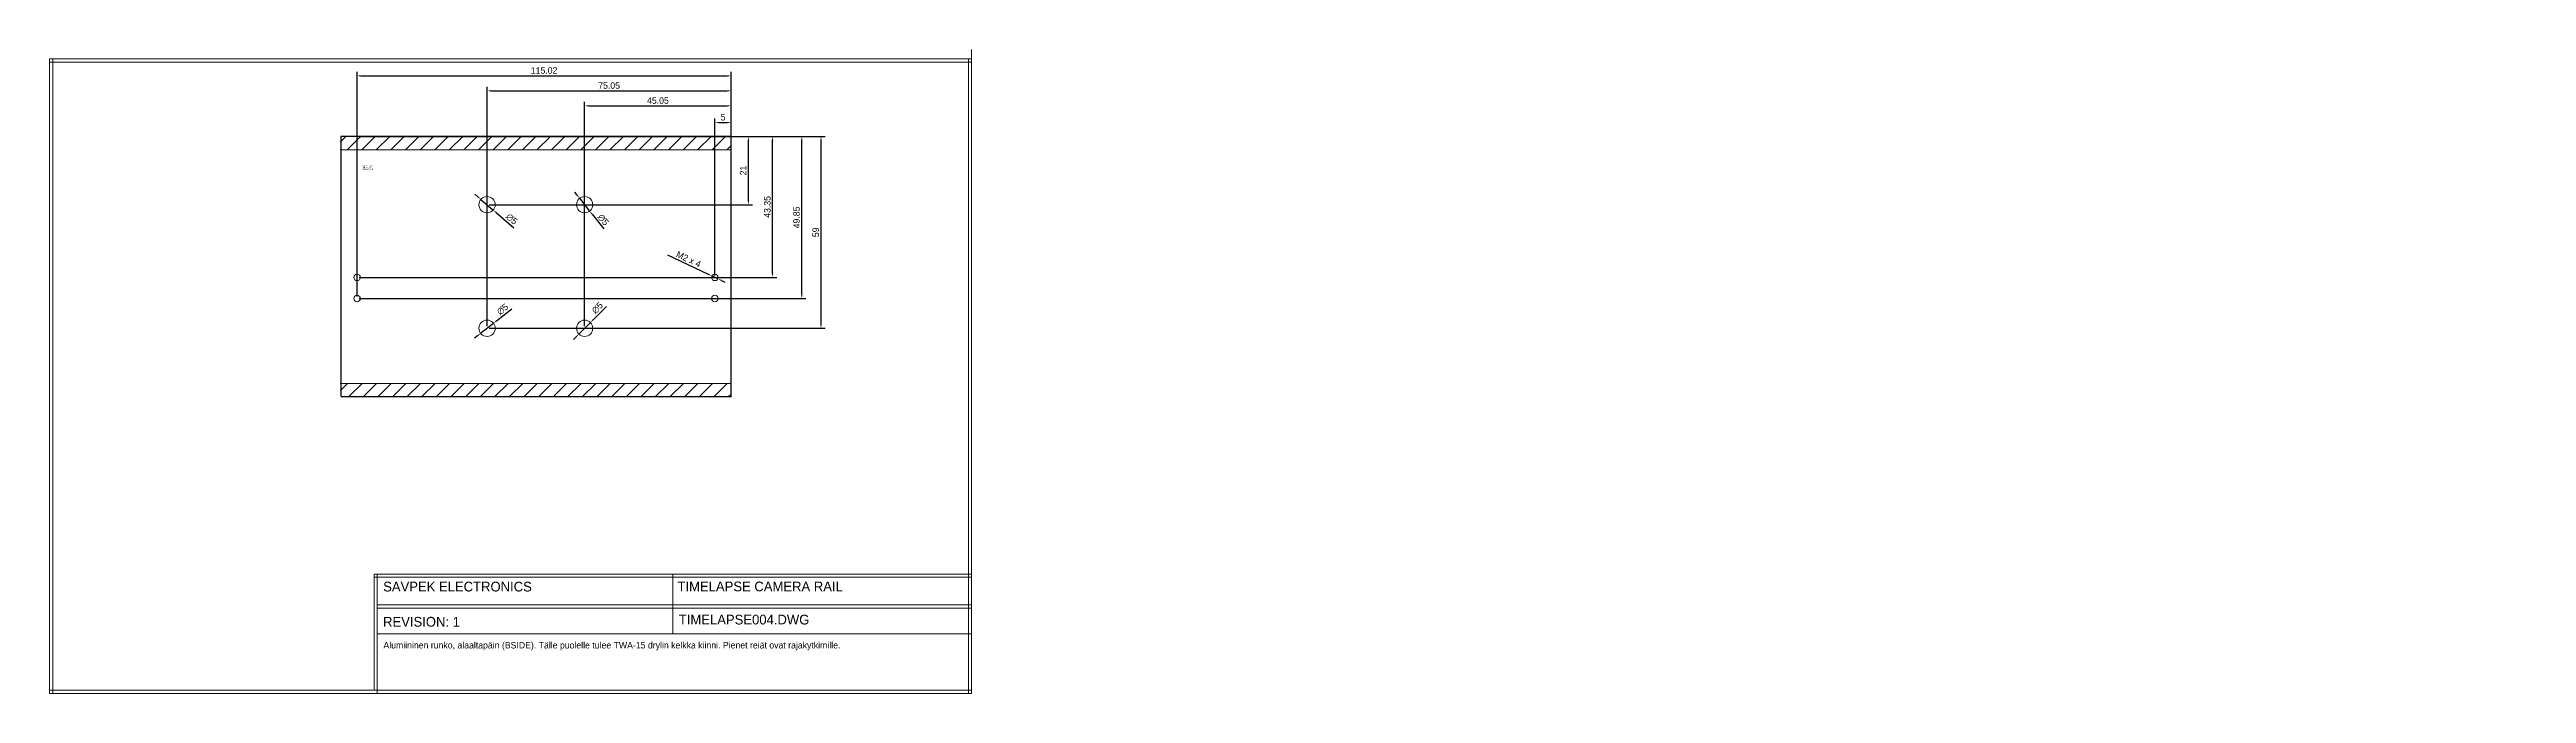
# Paper-space layout 'RUNKO-ALAPUOLI' of a CAD drawing. Header units: millimetres. Extents: x 8 to 1530, y 7 to 205.
# Drawn here: x 8 to 769, y 7 to 205 of the extents above; entities that cross this region are included whole.
import ezdxf

# ---------------------------------------------------------------- set-up
doc = ezdxf.new("R2010")
doc.units = ezdxf.units.MM
doc.linetypes.add('CHAIN', pattern=[0.7087, 0.4724, -0.0591, 0.1181, -0.0591])
doc.layers.add('ATTRIBUUTIT', color=61, linetype='Continuous', plot=False)
doc.layers.add('DIMENSIONS', color=50, linetype='Continuous')
doc.layers.add('RUNKO', color=140, linetype='Continuous')
doc.layers.add('RUNKO-REIKÄ', color=7, linetype='Continuous', true_color=0x39c9ff)
doc.dimstyles.new('SAVPEK_ISOT', dxfattribs={"dimtxt": 2, "dimasz": 1.2, "dimexe": 1.25, "dimexo": 0.625, "dimtad": 1, "dimdsep": 46, "dimtxsty": 'Standard', "dimcen": -2, "dimadec": 0, "dimazin": 0, "dimtfac": 1, "dimtmove": 0, "dimatfit": 3, "dimfxl": 0, "dimarcsym": 0})

# ---------------------------------------------------------------- blocks, each defined once
blk = doc.blocks.new('ALUMIINIPUTKI-80X80-BOTTOMS')
at = {"lineweight": 0}
h = blk.add_hatch(dxfattribs=at)
h.set_pattern_fill('ANSI31', color=256, style=0)
h.set_pattern_definition([(45, (-1229.3503, -256.4846), (-2.245064, 2.245064), [])])
h.paths.add_polyline_path([(-0.22, 0), (-0.22, -4.12), (119.78, -4.12), (119.78, 0)])
h = blk.add_hatch(dxfattribs=at)
h.set_pattern_fill('ANSI31', color=256, style=0)
h.set_pattern_definition([(45, (83.8435, -284.888), (-2.245064, 2.245064), [])])
h.paths.add_polyline_path([(1312.97, -28.4), (1312.97, -32.52), (1432.97, -32.52), (1432.97, -28.4)])
h = blk.add_hatch(dxfattribs=at)
h.set_pattern_fill('ANSI31', color=256, style=0)
h.set_pattern_definition([(45, (-1229.2402, -256.4846), (-2.245064, 2.245064), [])])
h.paths.add_polyline_path([(119.89, -75.97), (-0.11, -75.97), (-0.11, -80), (119.89, -80)])
h = blk.add_hatch(dxfattribs=at)
h.set_pattern_fill('ANSI31', color=256, style=0)
h.set_pattern_definition([(45, (83.9536, -284.888), (-2.245064, 2.245064), [])])
h.paths.add_polyline_path([(1433.08, -104.38), (1313.08, -104.38), (1313.08, -108.4), (1433.08, -108.4)])
for p, q in [((120, 0), (0, 0)), ((0, 0), (0, -80)), ((120, -80), (120, 0)), ((1433.19, -28.4), (1313.19, -28.4)), ((1313.19, -28.4), (1313.19, -108.4)), ((1433.19, -108.4), (1433.19, -28.4)), ((0.12, -80), (120.12, -80)), ((1313.32, -108.4), (1433.32, -108.4))]:
    blk.add_line(p, q)
at = {"linetype": 'CHAIN', "lineweight": 0}
for p, q in [((-0.22, -4.12), (119.78, -4.12)), ((1312.97, -32.52), (1432.97, -32.52))]:
    blk.add_line(p, q, dxfattribs=at)
at = {"lineweight": 0}
for p, q in [((-0.22, -75.97), (119.78, -75.97)), ((115, -75.97), (114, -75.97)), ((115, -75.97), (116, -75.97)), ((36.43, -80), (33.93, -80)), ((36.43, -80), (38.93, -80)), ((60, -80), (40, -80)), ((60.12, -80), (80.12, -80)), ((83.57, -80), (81.07, -80)), ((83.57, -80), (86.07, -80)), ((1312.97, -104.38), (1432.97, -104.38)), ((1428.19, -104.38), (1427.19, -104.38)), ((1428.19, -104.38), (1429.19, -104.38)), ((1349.62, -108.4), (1347.12, -108.4)), ((1349.62, -108.4), (1352.12, -108.4)), ((1373.19, -108.4), (1353.19, -108.4)), ((1373.32, -108.4), (1393.32, -108.4)), ((1396.76, -108.4), (1394.26, -108.4)), ((1396.76, -108.4), (1399.26, -108.4))]:
    blk.add_line(p, q, dxfattribs=at)
for centre, radius in [((44.95, -21), 2.5), ((74.95, -21), 2.5), ((4.99, -43.35), 1), ((115, -43.35), 1), ((4.98, -49.85), 1), ((115, -49.85), 1), ((44.95, -59), 2.5), ((74.95, -59), 2.5)]:
    blk.add_circle(centre, radius, dxfattribs=at)
at = {"layer": 'RUNKO-REIKÄ', "color": 0, "lineweight": 0}
for p, q in [((1355.56, -49.61), (1360.56, -49.61)), ((1358.06, -47.11), (1358.06, -52.11)), ((1385.47, -49.61), (1390.47, -49.61)), ((1387.97, -47.11), (1387.97, -52.11)), ((1355.56, -87.61), (1360.56, -87.61)), ((1358.06, -85.11), (1358.06, -90.11)), ((1385.56, -87.61), (1390.56, -87.61)), ((1388.06, -85.11), (1388.06, -90.11))]:
    blk.add_line(p, q, dxfattribs=at)
at = {"layer": 'RUNKO-REIKÄ', "lineweight": 0}
for centre in [(1358.06, -49.61), (1387.97, -49.61), (1358.06, -87.61), (1388.06, -87.61)]:
    blk.add_circle(centre, 2.5, dxfattribs=at)
at = {"layer": 'ATTRIBUUTIT', "lineweight": 0, "flags": 8}
for tag, p in [('_TYYPPI', (6.56, -9.2)), ('_KUVAUS', (6.56, -9.7)), ('_NOTES', (6.56, -10.19)), ('_NOTES_RIVI2', (6.56, -10.65)), ('_NOTES_RIVI3', (6.56, -11.12))]:
    blk.add_attdef(tag, p, '', height=0.3, dxfattribs=at)
blk = doc.blocks.new('*D887')
at = {"layer": 'Defpoints', "color": 0, "lineweight": -3}
for p in [(142.05, 177.98), (222.39, 177.98), (142.05, 156.98)]:
    blk.add_point(p, dxfattribs=at)
at = {"layer": 'DIMENSIONS', "color": 0, "lineweight": -2}
for p, q in [((142.67, 177.98), (223.64, 177.98)), ((222.39, 158.18), (222.39, 176.78)), ((142.67, 156.98), (223.64, 156.98))]:
    blk.add_line(p, q, dxfattribs=at)
for points in [[(222.19, 176.78), (222.59, 176.78), (222.39, 177.98)], [(222.59, 158.18), (222.19, 158.18), (222.39, 156.98)]]:
    blk.add_solid(points, dxfattribs=at)
at = {"layer": 'DIMENSIONS', "color": 0, "lineweight": -2, "insert": (220.77, 167.48), "char_height": 2, "attachment_point": 5, "rotation": 90}
blk.add_mtext('21', dxfattribs=at)
blk = doc.blocks.new('*D888')
at = {"layer": 'Defpoints', "color": 0, "lineweight": -3}
for p in [(102.09, 177.98), (229.83, 177.98), (102.09, 134.62)]:
    blk.add_point(p, dxfattribs=at)
at = {"layer": 'DIMENSIONS', "color": 0, "lineweight": -2}
for p, q in [((102.71, 177.98), (231.08, 177.98)), ((229.83, 135.82), (229.83, 176.78)), ((102.71, 134.62), (231.08, 134.62))]:
    blk.add_line(p, q, dxfattribs=at)
for points in [[(229.63, 176.78), (230.03, 176.78), (229.83, 177.98)], [(230.03, 135.82), (229.63, 135.82), (229.83, 134.62)]]:
    blk.add_solid(points, dxfattribs=at)
at = {"layer": 'DIMENSIONS', "color": 0, "lineweight": -2, "insert": (228.21, 156.3), "char_height": 2, "attachment_point": 5, "rotation": 90}
blk.add_mtext('43.35', dxfattribs=at)
blk = doc.blocks.new('*D889')
at = {"layer": 'Defpoints', "color": 0, "lineweight": -3}
for p in [(102.71, 177.98), (238.81, 177.98), (102.07, 128.12)]:
    blk.add_point(p, dxfattribs=at)
at = {"layer": 'DIMENSIONS', "color": 0, "lineweight": -2}
for p, q in [((103.34, 177.98), (240.06, 177.98)), ((238.81, 129.32), (238.81, 176.78)), ((102.7, 128.12), (240.06, 128.12))]:
    blk.add_line(p, q, dxfattribs=at)
for points in [[(238.61, 176.78), (239.01, 176.78), (238.81, 177.98)], [(239.01, 129.32), (238.61, 129.32), (238.81, 128.12)]]:
    blk.add_solid(points, dxfattribs=at)
at = {"layer": 'DIMENSIONS', "color": 0, "lineweight": -2, "insert": (237.19, 153.05), "char_height": 2, "attachment_point": 5, "rotation": 90}
blk.add_mtext('49.85', dxfattribs=at)
blk = doc.blocks.new('*D890')
at = {"layer": 'Defpoints', "color": 0, "lineweight": -3}
for p in [(142.05, 177.98), (244.71, 177.98), (142.05, 118.98)]:
    blk.add_point(p, dxfattribs=at)
at = {"layer": 'DIMENSIONS', "color": 0, "lineweight": -2}
for p, q in [((142.67, 177.98), (245.96, 177.98)), ((244.71, 120.18), (244.71, 176.78)), ((142.67, 118.98), (245.96, 118.98))]:
    blk.add_line(p, q, dxfattribs=at)
for points in [[(244.51, 176.78), (244.91, 176.78), (244.71, 177.98)], [(244.91, 120.18), (244.51, 120.18), (244.71, 118.98)]]:
    blk.add_solid(points, dxfattribs=at)
at = {"layer": 'DIMENSIONS', "color": 0, "lineweight": -2, "insert": (243.09, 148.48), "char_height": 2, "attachment_point": 5, "rotation": 90}
blk.add_mtext('59', dxfattribs=at)
blk = doc.blocks.new('*D891')
at = {"layer": 'Defpoints', "color": 0, "lineweight": -3}
for p in [(217.1, 182.24), (212.1, 134.63), (217.1, 134.62)]:
    blk.add_point(p, dxfattribs=at)
at = {"layer": 'DIMENSIONS', "color": 0, "lineweight": -2}
for p, q in [((212.1, 135.25), (212.1, 183.49)), ((217.1, 135.25), (217.1, 183.49)), ((213.3, 182.24), (215.9, 182.24))]:
    blk.add_line(p, q, dxfattribs=at)
for points in [[(213.3, 182.04), (213.3, 182.44), (212.1, 182.24)], [(215.9, 182.44), (215.9, 182.04), (217.1, 182.24)]]:
    blk.add_solid(points, dxfattribs=at)
at = {"layer": 'DIMENSIONS', "color": 0, "lineweight": -2, "insert": (214.6, 183.86), "char_height": 2, "attachment_point": 5}
blk.add_mtext('5', dxfattribs=at)
blk = doc.blocks.new('*D892')
at = {"layer": 'Defpoints', "color": 0, "lineweight": -3}
for p in [(217.1, 187.37), (172.05, 118.98), (217.1, 118.98)]:
    blk.add_point(p, dxfattribs=at)
at = {"layer": 'DIMENSIONS', "color": 0, "lineweight": -2}
for p, q in [((172.05, 119.6), (172.05, 188.62)), ((173.25, 187.37), (215.9, 187.37)), ((217.1, 119.6), (217.1, 188.62))]:
    blk.add_line(p, q, dxfattribs=at)
for points in [[(173.25, 187.17), (173.25, 187.57), (172.05, 187.37)], [(215.9, 187.57), (215.9, 187.17), (217.1, 187.37)]]:
    blk.add_solid(points, dxfattribs=at)
at = {"layer": 'DIMENSIONS', "color": 0, "lineweight": -2, "insert": (194.57, 188.99), "char_height": 2, "attachment_point": 5}
blk.add_mtext('45.05', dxfattribs=at)
blk = doc.blocks.new('*D893')
at = {"layer": 'Defpoints', "color": 0, "lineweight": -3}
for p in [(217.1, 191.99), (142.05, 118.98), (217.1, 119.6)]:
    blk.add_point(p, dxfattribs=at)
at = {"layer": 'DIMENSIONS', "color": 0, "lineweight": -2}
for p, q in [((142.05, 119.6), (142.05, 193.24)), ((143.25, 191.99), (215.9, 191.99)), ((217.1, 120.23), (217.1, 193.24))]:
    blk.add_line(p, q, dxfattribs=at)
for points in [[(143.25, 191.79), (143.25, 192.19), (142.05, 191.99)], [(215.9, 192.19), (215.9, 191.79), (217.1, 191.99)]]:
    blk.add_solid(points, dxfattribs=at)
at = {"layer": 'DIMENSIONS', "color": 0, "lineweight": -2, "insert": (179.57, 193.61), "char_height": 2, "attachment_point": 5}
blk.add_mtext('75.05', dxfattribs=at)
blk = doc.blocks.new('*D894')
at = {"layer": 'Defpoints', "color": 0, "lineweight": -3}
for p in [(217.1, 196.6), (102.07, 128.12), (217.1, 128.12)]:
    blk.add_point(p, dxfattribs=at)
at = {"layer": 'DIMENSIONS', "color": 0, "lineweight": -2}
for p, q in [((102.07, 128.75), (102.07, 197.85)), ((103.27, 196.6), (215.9, 196.6)), ((217.1, 128.75), (217.1, 197.85))]:
    blk.add_line(p, q, dxfattribs=at)
for points in [[(103.27, 196.4), (103.27, 196.8), (102.07, 196.6)], [(215.9, 196.8), (215.9, 196.4), (217.1, 196.6)]]:
    blk.add_solid(points, dxfattribs=at)
at = {"layer": 'DIMENSIONS', "color": 0, "lineweight": -2, "insert": (159.58, 198.23), "char_height": 2, "attachment_point": 5}
blk.add_mtext('115.02', dxfattribs=at)
blk = doc.blocks.new('*D895')
at = {"layer": 'Defpoints', "color": 0, "lineweight": -3}
for p in [(140.15, 158.61), (143.94, 155.34)]:
    blk.add_point(p, dxfattribs=at)
at = {"layer": 'DIMENSIONS', "color": 0, "lineweight": -2}
for p, q in [((139.25, 159.39), (138.34, 160.18)), ((140.15, 158.61), (143.94, 155.34)), ((144.85, 154.56), (150.31, 149.84))]:
    blk.add_line(p, q, dxfattribs=at)
for points in [[(139.38, 159.55), (139.12, 159.24), (140.15, 158.61)], [(144.72, 154.41), (144.98, 154.71), (143.94, 155.34)]]:
    blk.add_solid(points, dxfattribs=at)
at = {"layer": 'DIMENSIONS', "color": 0, "lineweight": -2, "insert": (149.64, 152.56), "char_height": 2, "attachment_point": 5, "rotation": 319.18171}
blk.add_mtext('∅5', dxfattribs=at)
blk = doc.blocks.new('*D896')
at = {"layer": 'Defpoints', "color": 0, "lineweight": -3}
for p in [(170.5, 158.94), (173.59, 155.01)]:
    blk.add_point(p, dxfattribs=at)
at = {"layer": 'DIMENSIONS', "color": 0, "lineweight": -2}
for p, q in [((169.76, 159.88), (169.02, 160.83)), ((170.5, 158.94), (173.59, 155.01)), ((174.33, 154.07), (177.91, 149.52))]:
    blk.add_line(p, q, dxfattribs=at)
for points in [[(169.92, 160.01), (169.6, 159.76), (170.5, 158.94)], [(174.18, 153.94), (174.49, 154.19), (173.59, 155.01)]]:
    blk.add_solid(points, dxfattribs=at)
at = {"layer": 'DIMENSIONS', "color": 0, "lineweight": -2, "insert": (177.77, 152.33), "char_height": 2, "attachment_point": 5, "rotation": 308.19203}
blk.add_mtext('∅5', dxfattribs=at)
blk = doc.blocks.new('*D897')
at = {"layer": 'Defpoints', "color": 0, "lineweight": -3}
for p in [(170.29, 117.2), (173.81, 120.75)]:
    blk.add_point(p, dxfattribs=at)
at = {"layer": 'DIMENSIONS', "color": 0, "lineweight": -2}
for p, q in [((174.65, 121.6), (178.72, 125.71)), ((169.44, 116.35), (168.6, 115.5)), ((170.29, 117.2), (173.81, 120.75))]:
    blk.add_line(p, q, dxfattribs=at)
for points in [[(169.3, 116.49), (169.58, 116.21), (170.29, 117.2)], [(174.79, 121.46), (174.51, 121.74), (173.81, 120.75)]]:
    blk.add_solid(points, dxfattribs=at)
at = {"layer": 'DIMENSIONS', "color": 0, "lineweight": -2, "insert": (175.96, 125.23), "char_height": 2, "attachment_point": 5, "rotation": 45.24308}
blk.add_mtext('∅5', dxfattribs=at)
blk = doc.blocks.new('*D898')
at = {"layer": 'Defpoints', "color": 0, "lineweight": -3}
for p in [(140.08, 117.43), (144.01, 120.52)]:
    blk.add_point(p, dxfattribs=at)
at = {"layer": 'DIMENSIONS', "color": 0, "lineweight": -2}
for p, q in [((144.95, 121.27), (149.63, 124.95)), ((139.14, 116.69), (138.2, 115.94)), ((140.08, 117.43), (144.01, 120.52))]:
    blk.add_line(p, q, dxfattribs=at)
for points in [[(139.02, 116.84), (139.26, 116.53), (140.08, 117.43)], [(145.08, 121.11), (144.83, 121.42), (144.01, 120.52)]]:
    blk.add_solid(points, dxfattribs=at)
at = {"layer": 'DIMENSIONS', "color": 0, "lineweight": -2, "insert": (146.83, 124.81), "char_height": 2, "attachment_point": 5, "rotation": 38.24249}
blk.add_mtext('∅5', dxfattribs=at)
blk = doc.blocks.new('*D899')
at = {"layer": 'Defpoints', "color": 0, "lineweight": -3}
for p in [(211.19, 135.05), (213, 134.2)]:
    blk.add_point(p, dxfattribs=at)
at = {"layer": 'DIMENSIONS', "color": 0, "lineweight": -2}
for p, q in [((210.1, 135.56), (197.62, 141.41)), ((213, 134.2), (211.19, 135.05)), ((214.09, 133.69), (215.17, 133.18))]:
    blk.add_line(p, q, dxfattribs=at)
for points in [[(210.19, 135.74), (210.02, 135.38), (211.19, 135.05)], [(214, 133.51), (214.17, 133.87), (213, 134.2)]]:
    blk.add_solid(points, dxfattribs=at)
at = {"layer": 'DIMENSIONS', "color": 0, "lineweight": -2, "insert": (204.01, 140.21), "char_height": 2, "attachment_point": 5, "rotation": 334.87923}
blk.add_mtext('M2 x 4', dxfattribs=at)

psp = doc.layouts.new('RUNKO-ALAPUOLI')

# ---------------------------------------------------------------- linework, layer by layer
at = {"layer": 'DIMENSIONS', "lineweight": 0}
for p, q in [((7.551, 201.789), (7.551, 6.664)), ((7.551, 201.789), (290.251, 201.789)), ((7.551, 201.789), (8.551, 201.789)), ((7.551, 201.789), (7.551, 200.789)), ((7.551, 200.789), (291.019, 200.789)), ((8.551, 201.789), (8.551, 6.664)), ((290.019, 6.664), (290.019, 201.789)), ((290.251, 201.789), (291.019, 201.789)), ((291.019, 6.664), (291.019, 204.696)), ((291.019, 43.402), (107.318, 43.402)), ((107.318, 43.402), (107.318, 7.664)), ((107.318, 43.402), (108.318, 43.402)), ((291.019, 42.402), (107.318, 42.402)), ((108.318, 43.402), (108.318, 6.664)), ((199.168, 43.402), (199.168, 25.033)), ((291.019, 43.402), (291.019, 42.402)), ((108.318, 33.877), (291.019, 33.877)), ((108.318, 33.877), (108.318, 32.877)), ((108.318, 32.877), (291.019, 32.877)), ((108.318, 25.033), (291.019, 25.033)), ((7.551, 6.664), (7.551, 7.664)), ((7.551, 7.664), (291.019, 7.664)), ((7.551, 6.664), (291.019, 6.664)), ((291.019, 6.664), (290.019, 6.664))]:
    psp.add_line(p, q, dxfattribs=at)

# ---------------------------------------------------------------- block references
at = {"layer": 'RUNKO', "lineweight": 0}
psp.add_blockref('ALUMIINIPUTKI-80X80-BOTTOMS', (97.096, 177.975), dxfattribs=at).add_auto_attribs({'_TYYPPI': '80x80 Alumiiniputki', '_KUVAUS': 'Laitteen runko.', '_NOTES': 'Musta anodisointi.'})

# ---------------------------------------------------------------- texts
at = {"layer": 'DIMENSIONS', "lineweight": 0, "attachment_point": 1}
for s, insert, char_height, width in [('SAVPEK ELECTRONICS', (110.11, 41.03), 3, 87.5511), ('TIMELAPSE CAMERA RAIL', (200.589, 41.074), 3, 89.43006), ('REVISION: 1', (110.088, 30.211), 3, 87.5511), ('Alumiininen runko, alaaltapäin (BSIDE). Tälle puolelle tulee TWA-15 drylin kelkka kiinni. Pienet reiät ovat rajakytkimille.', (110.197, 22.51), 2, 173.47077)]:
    psp.add_mtext(s, dxfattribs=dict(at, insert=insert, char_height=char_height, width=width))
at = {"layer": 'DIMENSIONS', "lineweight": 0, "insert": (200.997, 30.885), "char_height": 3, "attachment_point": 1}
psp.add_mtext('TIMELAPSE004.DWG', dxfattribs=at)

# ---------------------------------------------------------------- dimensions: what is measured, and where the dimension line sits
at = {"layer": 'DIMENSIONS', "lineweight": 0}
for base, p1, p2, picture, middle in [((217.096, 196.603), (102.073, 128.124), (217.096, 128.124), '*D894', (159.585, 198.228)), ((217.096, 191.985), (142.047, 118.976), (217.096, 119.601), '*D893', (179.571, 193.61)), ((217.096, 187.367), (172.047, 118.976), (217.096, 118.976), '*D892', (194.571, 188.992)), ((217.096, 182.236), (212.096, 134.626), (217.096, 134.623), '*D891', (214.596, 183.861))]:
    dim = psp.add_linear_dim(base=base, p1=p1, p2=p2, dimstyle='SAVPEK_ISOT', dxfattribs=at)
    dim.commit()
    dim.dimension.update_dxf_attribs({"geometry": picture, "text_midpoint": middle})
for base, p1, p2, picture, middle in [((238.81, 177.975), (102.073, 128.124), (102.713, 177.975), '*D889', (237.185, 153.05)), ((229.831, 177.975), (102.088, 134.623), (102.088, 177.975), '*D888', (228.206, 156.299)), ((222.392, 177.975), (142.047, 156.976), (142.047, 177.975), '*D887', (220.767, 167.476)), ((244.711, 177.975), (142.047, 118.976), (142.047, 177.975), '*D890', (243.086, 148.476))]:
    dim = psp.add_linear_dim(base=base, p1=p1, p2=p2, angle=90, dimstyle='SAVPEK_ISOT', dxfattribs=at)
    dim.commit()
    dim.dimension.update_dxf_attribs({"geometry": picture, "text_midpoint": middle})
for p1, p2, picture, middle in [((140.155, 158.61), (143.938, 155.342), '*D895', (148.578, 151.335)), ((170.501, 158.941), (173.592, 155.011), '*D896', (176.493, 151.324)), ((140.083, 117.429), (144.01, 120.523), '*D898', (147.831, 123.535)), ((170.286, 117.201), (173.807, 120.751), '*D897', (177.11, 124.083))]:
    dim = psp.add_diameter_dim_2p(p1=p1, p2=p2, dimstyle='SAVPEK_ISOT', dxfattribs=at)
    dim.commit()
    dim.dimension.update_dxf_attribs({"geometry": picture, "text_midpoint": middle, "dimtype": 163})
dim = psp.add_diameter_dim_2p(p1=(213.001, 134.201), p2=(211.19, 135.051), text='M2 x 4', dimstyle='SAVPEK_ISOT', dxfattribs=at)
dim.commit()
dim.dimension.update_dxf_attribs({"geometry": '*D899', "text_midpoint": (203.321, 138.74), "dimtype": 163})

doc.saveas('drawing.dxf')
